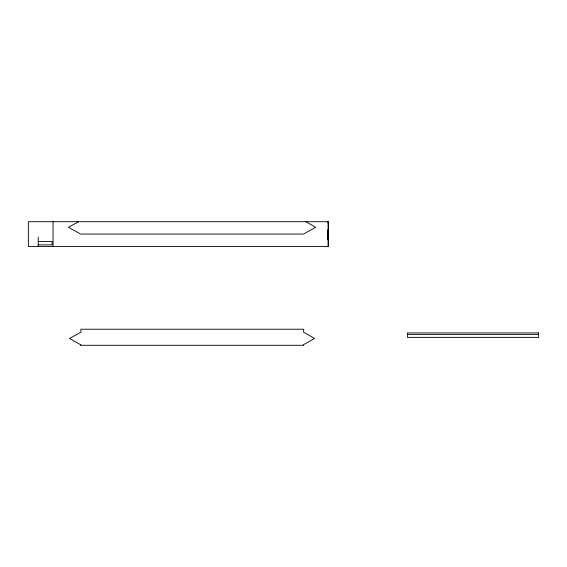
<?xml version="1.0" encoding="UTF-8"?>
<svg xmlns="http://www.w3.org/2000/svg" width="567" height="567" viewBox="0 0 567 567"><rect width="100%" height="100%" fill="white"/><g stroke="black" fill="none" stroke-linecap="round" stroke-linejoin="round"><path stroke-width="0.85" d="M327.988 235.581L327.988 234.029M78.579 221.711L68.451 227.275L80.578 234.072L303.522 234.072L315.599 227.275L305.932 221.711M328.095 222.951L328.13 221.711M38.237 241.436L52.079 241.436L52.079 244.894L38.237 244.894M407.411 334.417L538.65 334.417M328.045 221.711L328.045 246.425M53.064 221.711L53.064 246.425M38.237 237.034L38.237 246.425M328.066 233.498L328.08 239.869L328.08 229.741L328.066 233.498M80.819 344.856L80.578 345.289L303.522 345.289L303.281 344.856L314.6 338.485L303.536 332.12L303.784 329.221L80.833 329.221L81.074 332.127L69.465 338.499L80.819 344.856M328.548 221.711L28.35 221.711L28.35 246.425L328.548 246.425L328.548 221.711M538.65 332.928L407.411 332.928L407.411 337.379L538.65 337.379L538.65 332.928"/></g></svg>
